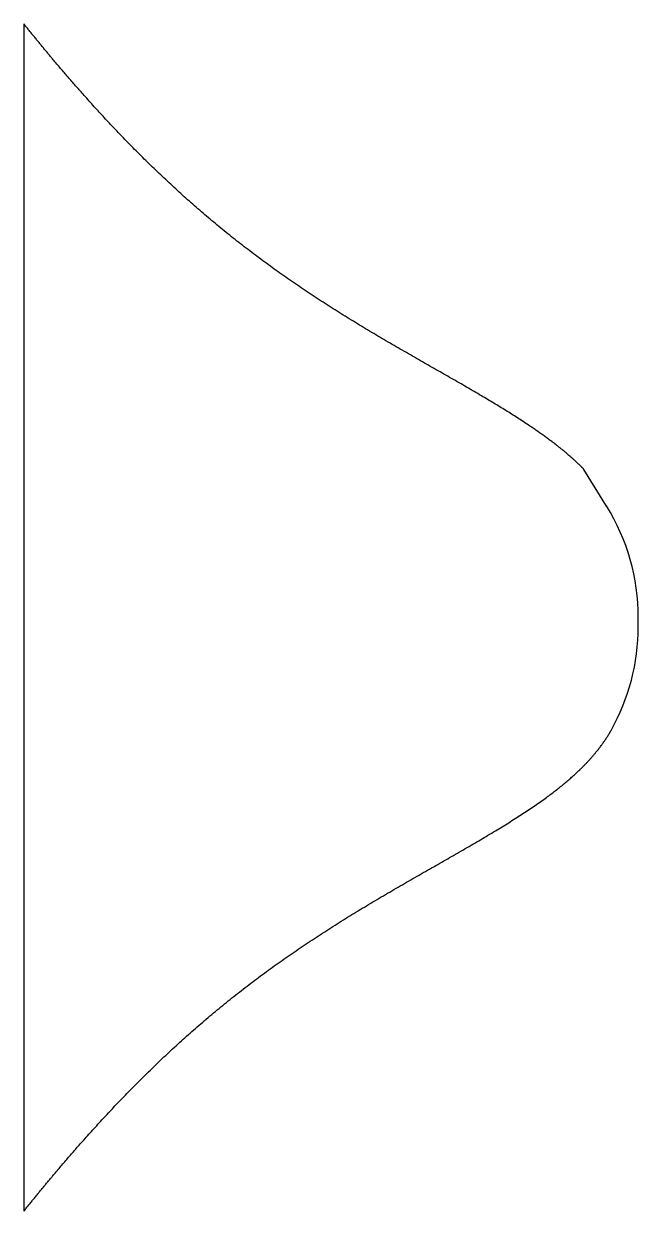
# Model space of a CAD drawing. Header units: millimetres. Extents: x -98 to 25, y 139 to 377.
import ezdxf

# ---------------------------------------------------------------- set-up
doc = ezdxf.new("R2010")
doc.units = ezdxf.units.MM
doc.layers.get('0').update_dxf_attribs({"linetype": 'CONTINUOUS'})

msp = doc.modelspace()

# ---------------------------------------------------------------- linework, layer by layer
for p, q in [((-98, 377.06), (-98, 139.2)), ((18.76, 280.46), (14.23, 287.8)), ((25.1, 256.32), (25.1, 258.13))]:
    msp.add_line(p, q)
for centre, start, end in [((-17.4, 258.13), 0, 31.7014), ((-17.4, 256.32), 330.6592, 360)]:
    msp.add_arc(centre, 42.5, start, end)
for points, knots in [([(14.23, 287.8), (13.37, 288.67), (11.06, 290.86), (6.79, 294.34), (-0.25, 299.08), (-10.77, 305.19), (-23.02, 312.05), (-35.44, 319.39), (-47.42, 327.36), (-58.74, 336), (-69.33, 345.31), (-79.31, 355.26), (-86.93, 363.7), (-92.51, 370.29), (-96.18, 374.78), (-98, 377.06)], [0.2891921, 0.2891921, 0.2891921, 0.2891921, 0.2891921, 0.2891921, 0.3333333, 0.4, 0.4666667, 0.5333333, 0.6, 0.6666667, 0.7333333, 0.8, 0.8666667, 0.9333333, 1, 1, 1, 1, 1, 1]), ([(-98, 139.2), (-96.18, 141.48), (-92.51, 145.97), (-86.93, 152.55), (-79.31, 160.99), (-69.33, 170.95), (-58.74, 180.26), (-47.42, 188.9), (-35.44, 196.87), (-23.02, 204.21), (-10.77, 211.07), (0.51, 217.62), (9.42, 223.72), (14.74, 228.59), (17.64, 232.21), (19.1, 234.53), (19.65, 235.5)], [-1, -1, -1, -1, -1, -1, -0.9333333, -0.8666667, -0.8, -0.7333333, -0.6666667, -0.6, -0.5333333, -0.4666667, -0.4, -0.3333333, -0.2666667, -0.2192667, -0.2192667, -0.2192667, -0.2192667, -0.2192667, -0.2192667])]:
    msp.add_open_spline(points, degree=5, knots=knots)

doc.saveas('drawing.dxf')
